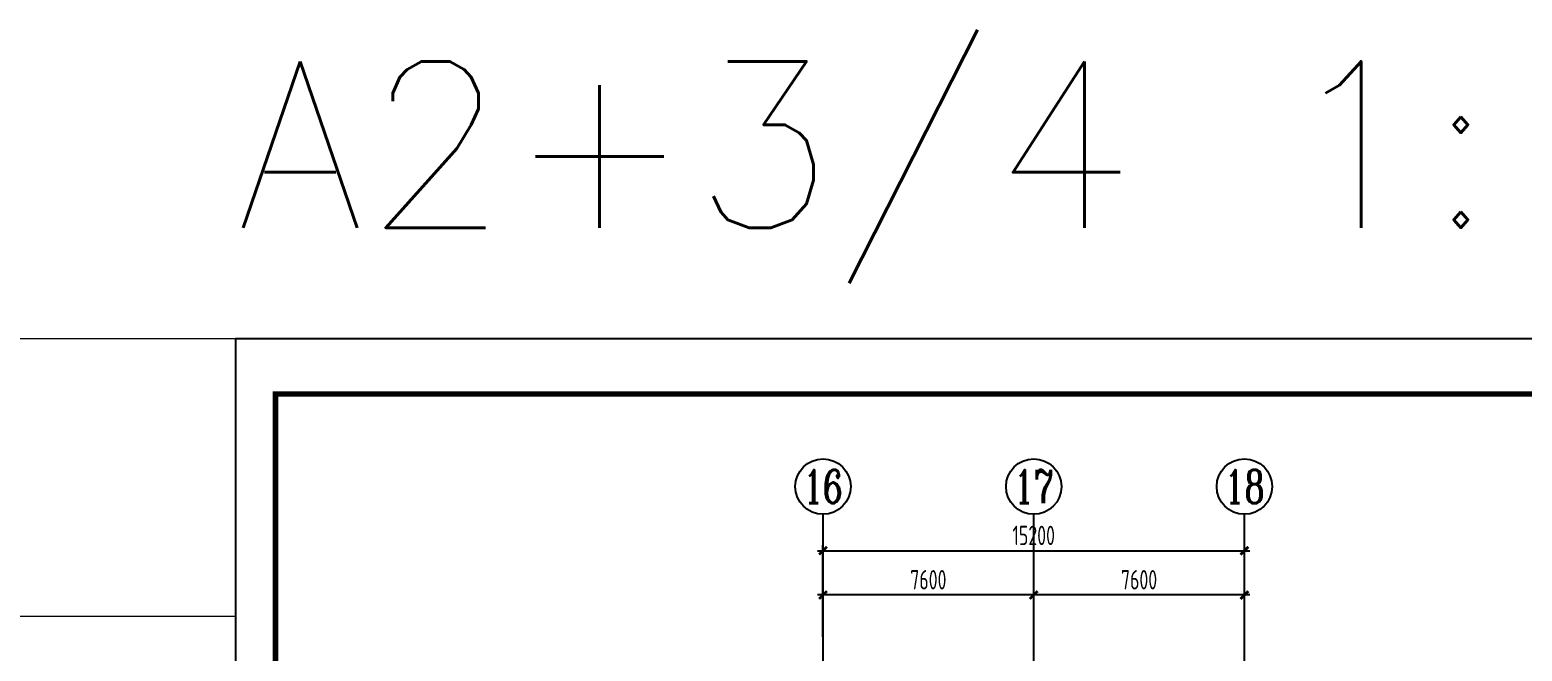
# Model space of a CAD drawing. Extents: x -3102990 to -851544, y -5293060 to -2540151.
# Drawn here: x -1793683 to -1766772, y -2636544 to -2625331 of the extents above; entities that cross this region are included whole.
import ezdxf
from ezdxf.enums import TextEntityAlignment as Align

# ---------------------------------------------------------------- set-up
doc = ezdxf.new("R2010")
doc.units = 0
doc.header["$LTSCALE"] = 1000
doc.header["$PDMODE"] = 1
doc.linetypes.add('DOTE', pattern=[2.42, 2, -0.2, 0.02, -0.2])
doc.layers.get('0').update_dxf_attribs({"linetype": 'CONTINUOUS'})
doc.layers.get('Defpoints').update_dxf_attribs({"linetype": 'CONTINUOUS'})
for name, color, linetype in [('AXIS', 253, 'DOTE'), ('BEAM_CON', 4, 'CONTINUOUS'), ('DIM', 3, 'CONTINUOUS'), ('NUM', 7, 'CONTINUOUS'), ('PUB_TITLE', 4, 'CONTINUOUS')]:
    doc.layers.add(name, color=color, linetype=linetype)
doc.layers.add('yichutu', color=7, linetype='CONTINUOUS', true_color=0xffffff, plot=False)
doc.styles.add('HZTXT', font='txt.shx', dxfattribs={"width": 0.7, "height": 300, "bigfont": 'hztxt.shx'})
doc.styles.add('TSSD_Axis', font='Complex.shx', dxfattribs={"width": 0.7, "bigfont": 'hztxt.shx'})
doc.styles.add('TSSD_Dimension', font='tssdeng.shx', dxfattribs={"width": 0.7, "bigfont": 'Hztxt.shx'})
doc.dimstyles.new('TSSD_200_100', dxfattribs={"dimtxt": 350, "dimasz": 100, "dimexe": 100, "dimexo": 250, "dimgap": 100, "dimtad": 1, "dimdec": 0, "dimlfac": 2, "dimzin": 0, "dimdsep": 46, "dimtxsty": 'TSSD_Dimension', "dimblk": 'ARCHTICK', "dimcen": 0, "dimdle": 100, "dimclrt": 7, "dimadec": 0, "dimazin": 0, "dimtfac": 1, "dimtdec": 0, "dimtix": 1, "dimtmove": 2, "dimatfit": 3, "dimfxl": 1, "dimtolj": 1, "dimtzin": 0, "dimarcsym": 0})

# ---------------------------------------------------------------- blocks, each defined once
blk = doc.blocks.new('ts_axno')
at = {"color": 0, "linetype": 'ByBlock', "lineweight": -2}
blk.add_circle((0, 0), 0.5, dxfattribs=at)
at = {"color": 0, "linetype": 'ByBlock', "lineweight": -2, "style": 'TSSD_Axis', "width": 0.7}
blk.add_attdef('A', text='', height=0.6, dxfattribs=at).set_placement((0, 0), align=Align.MIDDLE_CENTER)
blk = doc.blocks.new('_ArchTick')
at = {"color": 0, "const_width": 0.5}
blk.add_lwpolyline([(-0.71, -0.71), (0.71, 0.71)], dxfattribs=at)
blk = doc.blocks.new('*D1630')
at = {"layer": 'Defpoints', "color": 0, "ltscale": 1.5}
for p in [(-1775580, -2635530), (-1775580, -2636533), (-1771780, -2636533)]:
    blk.add_point(p, dxfattribs=at)
at = {"layer": 'DIM', "color": 0, "lineweight": -2, "ltscale": 1.5}
for p, q in [((-1771680, -2635530), (-1775680, -2635530)), ((-1775580, -2636283), (-1775580, -2635430)), ((-1771780, -2636283), (-1771780, -2635430))]:
    blk.add_line(p, q, dxfattribs=at)
at = {"layer": 'DIM', "color": 0, "lineweight": -2, "ltscale": 1.5, "xscale": 100, "yscale": 100, "zscale": 100, "rotation": 180}
blk.add_blockref('_ArchTick', (-1775580, -2635530), dxfattribs=at)
at = {"layer": 'DIM', "color": 0, "lineweight": -2, "ltscale": 1.5, "xscale": 100, "yscale": 100, "zscale": 100}
blk.add_blockref('_ArchTick', (-1771780, -2635530), dxfattribs=at)
at = {"layer": 'DIM', "color": 7, "ltscale": 1.5, "insert": (-1773680, -2635255), "char_height": 350, "attachment_point": 5, "style": 'TSSD_Dimension'}
blk.add_mtext('\\A1;7600', dxfattribs=at)
blk = doc.blocks.new('*D1631')
at = {"layer": 'Defpoints', "color": 0, "ltscale": 1.5}
for p in [(-1779380, -2635530), (-1779380, -2636533), (-1775580, -2636533)]:
    blk.add_point(p, dxfattribs=at)
at = {"layer": 'DIM', "color": 0, "lineweight": -2, "ltscale": 1.5}
for p, q in [((-1775480, -2635530), (-1779480, -2635530)), ((-1779380, -2636283), (-1779380, -2635430)), ((-1775580, -2636283), (-1775580, -2635430))]:
    blk.add_line(p, q, dxfattribs=at)
at = {"layer": 'DIM', "color": 0, "lineweight": -2, "ltscale": 1.5, "xscale": 100, "yscale": 100, "zscale": 100, "rotation": 180}
blk.add_blockref('_ArchTick', (-1779380, -2635530), dxfattribs=at)
at = {"layer": 'DIM', "color": 0, "lineweight": -2, "ltscale": 1.5, "xscale": 100, "yscale": 100, "zscale": 100}
blk.add_blockref('_ArchTick', (-1775580, -2635530), dxfattribs=at)
at = {"layer": 'DIM', "color": 7, "ltscale": 1.5, "insert": (-1777480, -2635255), "char_height": 350, "attachment_point": 5, "style": 'TSSD_Dimension'}
blk.add_mtext('\\A1;7600', dxfattribs=at)
blk = doc.blocks.new('*D1632')
at = {"layer": 'Defpoints', "color": 0, "ltscale": 1.5}
for p in [(-1771780, -2634730), (-1779380, -2636533), (-1771780, -2636533)]:
    blk.add_point(p, dxfattribs=at)
at = {"layer": 'DIM', "color": 0, "lineweight": -2, "ltscale": 1.5}
for p, q in [((-1779480, -2634730), (-1771680, -2634730)), ((-1779380, -2636283), (-1779380, -2634630)), ((-1771780, -2636283), (-1771780, -2634630))]:
    blk.add_line(p, q, dxfattribs=at)
at = {"layer": 'DIM', "color": 0, "lineweight": -2, "ltscale": 1.5, "xscale": 100, "yscale": 100, "zscale": 100, "rotation": 180}
blk.add_blockref('_ArchTick', (-1779380, -2634730), dxfattribs=at)
at = {"layer": 'DIM', "color": 0, "lineweight": -2, "ltscale": 1.5, "xscale": 100, "yscale": 100, "zscale": 100}
blk.add_blockref('_ArchTick', (-1771780, -2634730), dxfattribs=at)
at = {"layer": 'DIM', "color": 7, "ltscale": 1.5, "insert": (-1775580, -2634455), "char_height": 350, "attachment_point": 5, "style": 'TSSD_Dimension'}
blk.add_mtext('\\A1;15200', dxfattribs=at)
blk = doc.blocks.new('A$C16496DF1')
at = {"layer": 'PUB_TITLE'}
blk.add_lwpolyline([(0, 0), (0, 42000), (104100, 42000), (104100, 0)], close=True, dxfattribs=at)
at = {"layer": 'PUB_TITLE', "const_width": 100}
blk.add_lwpolyline([(103100, 1000), (103100, 41000), (713, 41000), (713, 1000), (103100, 1000)], dxfattribs=at)
blk = doc.blocks.new('yct-1041-420-104100-42000-100-2006.0')
at = {"layer": 'yichutu', "color": 7, "true_color": 0xffffff}
blk.add_lwpolyline([(0, 0), (0, 42000), (104100, 42000), (104100, 0)], close=True, dxfattribs=at)
at = {"layer": 'yichutu', "color": 7, "true_color": 0xffffff, "style": 'HZTXT'}
blk.add_text('A2+3/4 1:100', height=3000, dxfattribs=at).set_placement((0, 44000))

msp = doc.modelspace()

# ---------------------------------------------------------------- linework, layer by layer
at = {"layer": 'AXIS', "ltscale": 1.5}
for p, q in [((-1779379.63, -2652665.51), (-1779379.63, -2636532.65)), ((-1775579.63, -2652665.51), (-1775579.63, -2636532.65)), ((-1771779.63, -2652665.51), (-1771779.63, -2636532.65))]:
    msp.add_line(p, q, dxfattribs=at)
at = {"layer": 'BEAM_CON', "lineweight": 5, "ltscale": 1.5}
msp.add_lwpolyline([(-1797399.9, -2630902.4), (-1789965.91, -2630902.4), (-1789965.91, -2635920.73), (-1797399.9, -2635920.73)], close=True, dxfattribs=at)
at = {"layer": 'NUM', "ltscale": 1.5}
for p, q in [((-1779379.63, -2636532.65), (-1779379.63, -2634073.26)), ((-1775579.63, -2636532.65), (-1775579.63, -2634073.26)), ((-1771779.63, -2636532.65), (-1771779.63, -2634073.26))]:
    msp.add_line(p, q, dxfattribs=at)

# ---------------------------------------------------------------- block references
at = {"ltscale": 1.5}
msp.add_blockref('A$C16496DF1', (-1789965.91, -2672902.4), dxfattribs=at)
at = {"layer": 'NUM'}
ref = msp.add_blockref('ts_axno', (-1779379.63, -2633573.26), dxfattribs=dict(at, xscale=1000, yscale=1000, zscale=1000))
ref.add_attrib('16', '16', dxfattribs={"height": 600, "style": 'TSSD_Axis', "width": 0.7}).set_placement((-1779379.63, -2633573.26), align=Align.MIDDLE_CENTER)
ref = msp.add_blockref('ts_axno', (-1775579.63, -2633573.26), dxfattribs=dict(at, xscale=1000, yscale=1000, zscale=1000))
ref.add_attrib('17', '17', dxfattribs={"height": 600, "style": 'TSSD_Axis', "width": 0.7}).set_placement((-1775579.63, -2633573.26), align=Align.MIDDLE_CENTER)
ref = msp.add_blockref('ts_axno', (-1771779.63, -2633573.26), dxfattribs=dict(at, xscale=1000, yscale=1000, zscale=1000))
ref.add_attrib('18', '18', dxfattribs={"height": 600, "style": 'TSSD_Axis', "width": 0.7}).set_placement((-1771779.63, -2633573.26), align=Align.MIDDLE_CENTER)
at = {"layer": 'yichutu'}
msp.add_blockref('yct-1041-420-104100-42000-100-2006.0', (-1789965.91, -2672902.4), dxfattribs=at)

# ---------------------------------------------------------------- dimensions: what is measured, and where the dimension line sits
at = {"layer": 'DIM', "ltscale": 1.5}
for base, p1, p2, picture, middle in [((-1771779.63, -2634729.63), (-1779379.63, -2636532.65), (-1771779.63, -2636532.65), '*D1632', (-1775579.63, -2634454.63)), ((-1779379.63, -2635529.63), (-1775579.63, -2636532.65), (-1779379.63, -2636532.65), '*D1631', (-1777479.63, -2635254.63)), ((-1775579.63, -2635529.63), (-1771779.63, -2636532.65), (-1775579.63, -2636532.65), '*D1630', (-1773679.63, -2635254.63))]:
    dim = msp.add_linear_dim(base=base, p1=p1, p2=p2, dimstyle='TSSD_200_100', dxfattribs=at)
    dim.commit()
    dim.dimension.update_dxf_attribs({"geometry": picture, "text_midpoint": middle})

doc.saveas('drawing.dxf')
